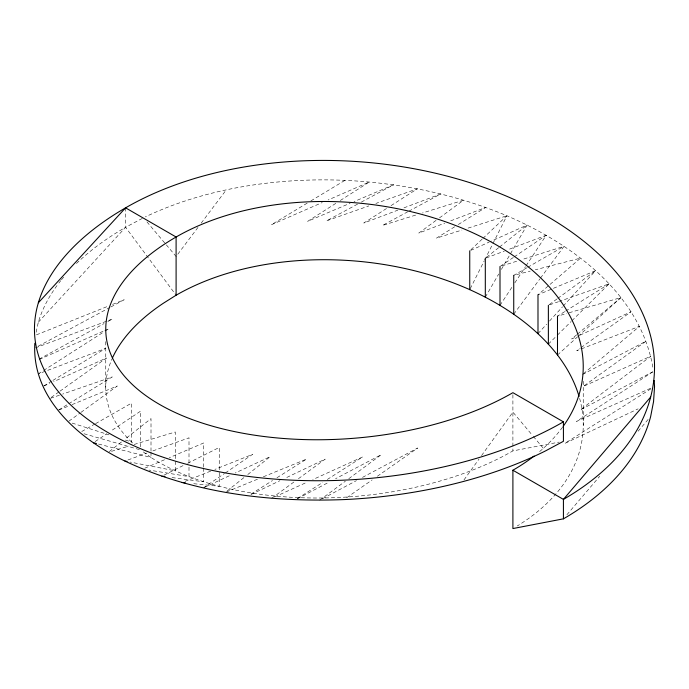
<?xml version="1.0" encoding="UTF-8"?>
<svg xmlns="http://www.w3.org/2000/svg" width="689" height="689" viewBox="0 0 689 689"><rect width="100%" height="100%" fill="white"/><g stroke="black" fill="none" stroke-linecap="round" stroke-linejoin="round"><path stroke-width="0.52" stroke-dasharray="3.44 2.58" d="M105.753 387.209L105.761 341.176M140.625 446.825L140.634 411.126L110.326 431.409M151.003 452.208L151.003 457.462C171.871 470.966 195.314 479.932 219.248 486.288A239.341 123.744 -4.7 0 0 512.9 450.899L559.21 442.097M151.003 451.157L151.012 418.611L125.131 439.065M189.001 467.185L188.993 476.633L149.091 470.087M189.001 462.991L189.001 437.799L151.968 451.243M203.694 468.15L203.686 481.792L170.252 477.339M203.694 467.099L203.694 442.967L169.313 457.694M36.112 332.244L38.334 322.228A310.506 165.033 -3.7 0 1 58.229 283.937M470.234 288.691L484.221 260.864M484.703 259.908L492.42 244.552M492.902 243.596L506.889 215.769C572.059 243.785 639.797 293.032 652.879 367.306M485.314 297.131L498.707 274.033M501.385 269.408L527.111 225.053L490.163 241.658M500.007 305.33L512.444 286.46M514.812 282.869L525.474 266.695M526.069 265.799L546.205 235.25L508.267 249.616M463.981 479.923L479.036 459.063M481.542 455.584L512.9 412.125L532.606 435.56M513.736 314.184L539.857 278.95M540.495 278.089L564.058 246.3L522.365 259.452M197.967 227.43L176.1 256.454L166.385 244.931M201.188 223.158L226.268 189.871M566.909 514.743L599.714 476.263M638.1 431.228L648.564 418.946M537.997 333.64L546.635 324.192M549.521 321.04L562.482 306.872M563.197 306.088L595.606 270.665L537.988 294.797L580.56 258.125L535.319 269.787M38.334 322.228L125.579 227.284L143.484 217.784M548.375 344.121L556.721 335.827M557.479 335.078L571.147 321.513M571.904 320.755L609.102 283.834L559.502 301.343M482.128 239.143L469.743 250.83L489.19 242.097M482.903 238.411L506.889 215.769C455.627 194.264 400.404 182.947 344.956 180.346A310.506 192.455 4 0 0 145.345 216.889M557.496 355.016L577.33 337.059M578.123 336.344L620.961 297.553L567.727 313.168M583.368 373.808L639.513 326.293L576.779 350.684L580.233 348.212M576.659 334.802L571.741 338.945L576.607 336.714M577.485 334.113L620.961 297.553M227.086 491.033L244.483 477.158M247.799 474.514L270.166 456.686L235.293 472.973M498.681 247.67L485.306 258.315L504.279 251.132M499.516 247.006L527.111 225.053M109.275 451.605L121.798 441.709M319.722 500.171L345.361 481.223M348.78 478.691L381.267 454.688L335.552 478.717M436.042 220.411L418.834 233.063L444.767 223.124M439.487 217.879L463.568 200.163L422.486 212.979M271.681 498.285L294.978 481.232M298.432 478.709L325.182 459.132L284.798 478.39M556.953 298.983L548.366 305.279L558.486 301.704M557.814 298.354L595.606 270.665M68.9 421.151L80.131 412.995M80.992 412.366L117.259 386.004L70.743 405.158M581.094 347.592L631.124 311.729L577.58 336.266M51.236 397.407L59.125 391.783M60.003 391.154L106.45 358.03L53.664 381.654M346.679 497.742L372.112 479.932M377.374 476.254L417.715 447.996L361.182 478.097M203.333 487.915L224.442 473.524M225.329 472.93L252.596 454.344L214.873 469.424M513.331 257.488L499.999 266.505L517.284 261.053M514.218 256.894L546.205 235.25M95.177 441.554L106.769 433.803M652.733 371.922L576.504 421.435L650.649 388.251M38.196 373.946L42.718 371.044M43.622 370.467L104.263 331.642M105.167 331.064L108.793 328.748L104.874 330.479M335.793 203.376L307.733 221.29L350.098 203.264M340.314 200.49L369.278 181.999L328.119 199.974M386.486 208.534L363.818 223.029L397.786 210.179M391.025 205.632L417.319 188.812L375.884 203.444M297.364 498.578L322.745 482.386M327.284 479.492L362.647 456.928L312.763 479.604M650.924 388.803L564.842 443.406L638.126 408.853M250.951 494.116L272.482 480.56M276.961 477.735L306.571 459.089L263.034 476.934M564.73 311.635L557.487 316.173L566.702 313.469M565.635 311.066L609.102 283.834M454.654 226.793L436.404 238.17L461.94 230.048M458.297 224.519L485.667 207.458L449.753 221.212M58.78 409.895L67.841 404.305M68.745 403.745L112.221 376.926L62.639 394.099M43.82 385.909L52.019 380.939M52.932 380.38L105.761 348.341L39.187 373.567M307.199 203.134L271.285 224.803L322.245 202.54M310.885 200.904L344.956 180.346M526.784 267.823L513.736 275.359L530.186 271.113M527.714 267.28L564.058 246.3M81.741 431.521L94.651 424.166M95.573 423.64L131.513 403.16L131.504 442.011L134.544 444.663M39.135 359.124L104.03 323.606M107.794 321.548L112.496 318.973L35.449 347.885M38.231 346.214L109.99 307.423M110.938 306.915L124.158 299.767L112.195 304.547M407.828 211.738L382.429 225.475L417.353 214.58M408.766 211.23L440.745 193.936L402.781 208.293M357.539 204.151L326.353 220.936L368.804 205.942M361.32 202.118L393.453 184.824L354.043 201.593M322.547 498.672L356.471 480.612M297.45 498.733L328.886 482.222M582.549 374.497L646.093 341.15L583.239 386.426L650.804 356.196L580.207 409.972L652.69 371.836M163.801 475.272L183.877 465.204M187.701 463.284L219.257 447.462L219.248 486.288L191.663 483.497M251.141 494.435L279.984 480.681M204.306 487.459L230.453 475.238M274.61 496.95L306.889 482.274M43.889 386.021L49.754 383.403M39.282 359.451L103.893 330.909M144.759 468.21L165.386 459.374M58.866 410.041L69.753 405.563M226.423 491.946L258.082 478.967M36.439 334.845L108.207 306.149M185.091 481.335L210.903 471.018M127.947 459.959L146.964 453.061M50.495 398.302L61.622 394.452M468.072 228.102L506.889 215.769M111.523 451.329L129.007 446.024M134.14 444.465L175.264 431.994L175.264 470.828L130.178 462.069M98.544 444.06L151.003 457.462L141.495 450.597M84.015 433.751L140.625 449.969M72.13 423.089L108.983 434.828M125.364 440.056L131.504 442.011A239.341 123.744 -4.7 0 1 112.057 358.831M146.955 221.901L165.696 244.113M533.286 436.37L544.155 449.297M125.579 207.837L125.579 227.284L176.1 295.219M583.239 381.31L583.247 425.294M512.9 394.728L512.9 450.899M58.849 283.11A310.506 165.033 -3.7 0 1 60.778 280.638M61.442 279.82A310.506 165.033 -3.7 0 1 64.155 276.547M76.47 263.491A310.506 165.033 -3.7 0 1 125.579 227.284M562.56 427.197A239.333 151.201 5.2 0 1 538.083 452.862M579.63 398.44A239.341 151.244 5.2 0 1 517.267 525.965"/><path stroke-width="1.03" d="M34.829 343.251C31.53 398.337 79.493 439.367 124.942 461.053C192.886 493.238 269.554 502.41 344.044 499.585A310.506 165.033 -3.7 0 0 545.516 450.907L563.421 441.296L563.421 421.849L512.9 392.678A239.333 123.787 -4.7 0 1 175.264 412.547A239.333 123.787 -4.7 0 1 176.1 237.007L125.579 207.837L38.334 302.781M650.666 397.045L563.421 499.387L563.421 518.834L512.9 528.558L512.9 470.225A239.333 151.201 5.2 0 0 534.096 456.049M579.07 396.459A239.341 151.244 5.2 0 0 557.496 355.016C534.785 325.794 503.194 304.753 469.752 289.647A239.341 151.244 5.2 0 0 176.1 295.219L163.345 303.246A239.341 123.744 -4.7 0 0 112.488 357.858M182.111 482.524L185.298 482.851M161.889 476.228L165.024 476.65M124.942 461.053L127.034 461.458M93.394 442.751L96.486 443.535M512.9 470.225L563.421 499.387A310.506 192.455 4 0 0 564.058 226.853A310.506 192.455 4 0 0 125.579 207.837A310.506 165.033 -3.7 0 0 124.942 441.606A310.506 165.033 -3.7 0 0 563.421 421.849M654.18 380.44L654.55 386.503L653.56 401.584L650.666 416.483A310.506 192.455 4 0 1 563.421 518.834M557.487 316.173L557.496 355.016M548.366 305.279L548.375 344.121M537.988 294.797L537.997 333.64M513.736 275.359L513.736 314.184M499.999 266.505L500.007 305.33M485.306 258.315L485.314 297.131M469.743 250.83L469.752 289.647M176.1 295.219L176.1 237.007A239.333 151.201 5.2 0 1 479.415 235.905A239.333 151.201 5.2 0 1 563.137 426.388"/></g></svg>
